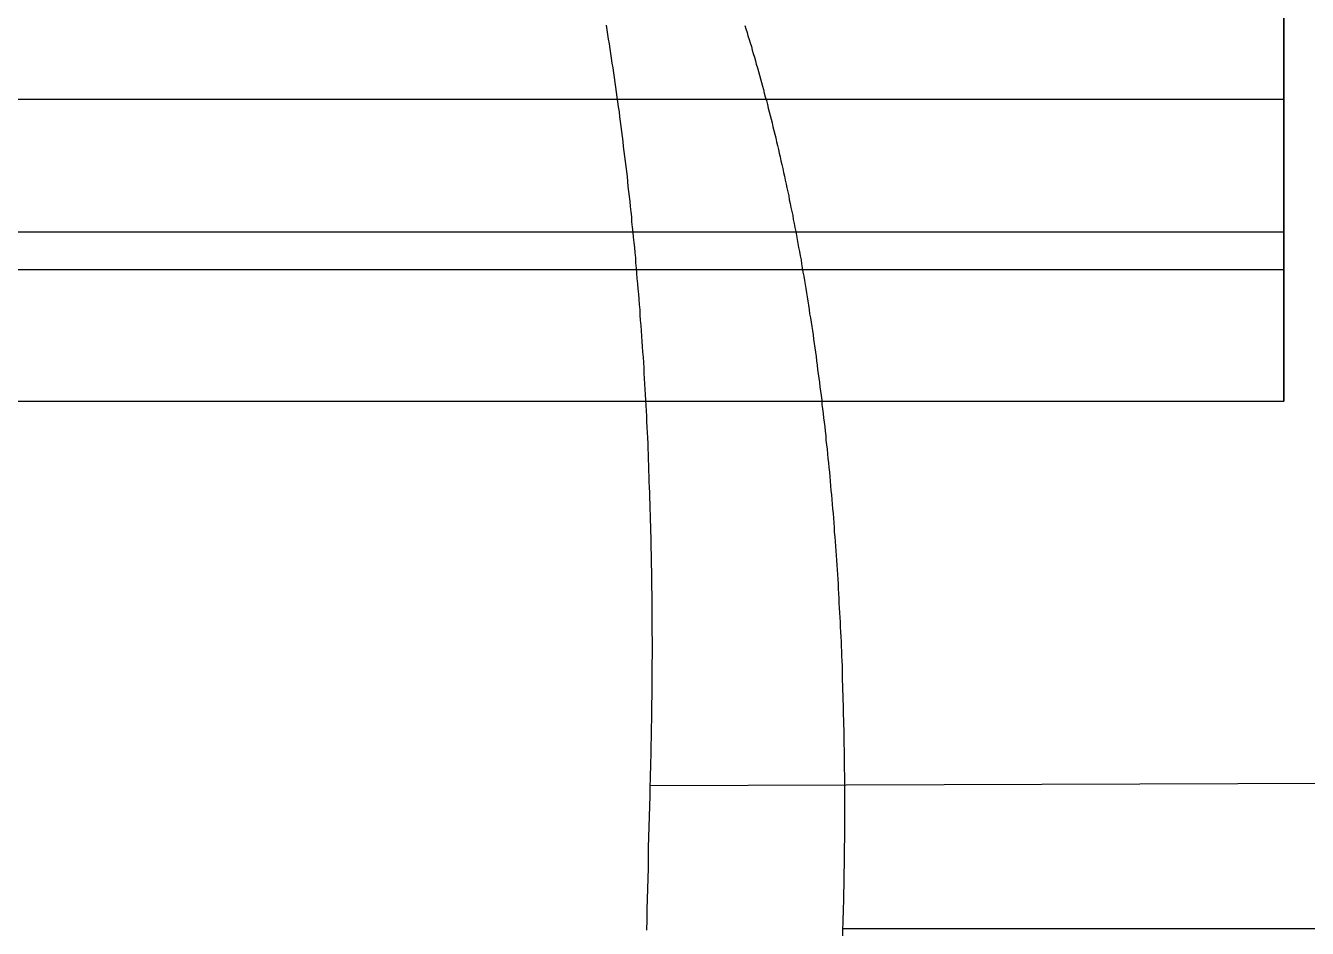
# Model space of a CAD drawing. Extents: x 0 to 702, y -13 to 12.
# Drawn here: x 694.321 to 698.477, y 5.58 to 8.507 of the extents above; entities that cross this region are included whole.
import ezdxf

# ---------------------------------------------------------------- set-up
doc = ezdxf.new("R2010")
doc.units = 0
doc.layers.get('0').update_dxf_attribs({"linetype": 'CONTINUOUS'})

# ---------------------------------------------------------------- blocks, each defined once
blk = doc.blocks.new('*U1')
for p, q in [((672.2, 8.2693, 11.7), (698.4, 8.2693, 11.7)), ((672.2, 7.29, 21.9142), (698.4, 7.29, 21.9142))]:
    blk.add_line(p, q)
at = {"extrusion": (0, 0.988768, 0.149458)}
for p, q in [((672.2, 8.2693, 11.7), (698.4, 8.2693, 11.7)), ((698.4, 7.7163, 15.3584), (698.4, 8.2693, 11.7)), ((672.2, 7.8391, 18.2817), (698.4, 7.8391, 18.2817)), ((698.4, 7.29, 21.9142), (698.4, 7.8391, 18.2817)), ((672.2, 7.7163, 15.3584), (698.4, 7.7163, 15.3584)), ((672.2, 7.29, 21.9142), (698.4, 7.29, 21.9142))]:
    blk.add_line(p, q, dxfattribs=at)
at = {"extrusion": (-1, 0, 0)}
for p, q in [((698.4, 7.7163, 15.3584), (698.4, 8.2693, 11.7)), ((698.4, 7.29, 21.9142), (698.4, 7.8391, 18.2817)), ((698.4, 7.8391, 18.2817), (698.4, 7.7163, 15.3584))]:
    blk.add_line(p, q, dxfattribs=at)
at = {"extrusion": (0, 0.99912, -0.041954)}
for p, q in [((672.2, 7.8391, 18.2817), (698.4, 7.8391, 18.2817)), ((698.4, 7.8391, 18.2817), (698.4, 7.7163, 15.3584)), ((672.2, 7.7163, 15.3584), (698.4, 7.7163, 15.3584))]:
    blk.add_line(p, q, dxfattribs=at)
at = {"extrusion": (1, 0, 0)}
blk.add_arc((-0.7647, 15.9879, 698.4), 10, 334.60938, 36.344, dxfattribs=at)
at = {"extrusion": (-1, 0, 0)}
blk.add_arc((0.7647, 15.9879, -698.4), 10, 143.656, 205.39062, dxfattribs=at)
blk = doc.blocks.new('*U4')
for p, q in [((696.346448, 6.0431, 1.501368), (702, 6.062989, 1.456217)), ((696.346448, 6.0431, 1.501368), (702, 6.062989, 1.456217)), ((696.970432, 5.57999, 2.552682), (702, 5.57999, 2.552682)), ((696.970432, 5.57999, 2.552682), (702, 5.57999, 2.552682))]:
    blk.add_line(p, q)
for points in [[(696.346, 6.0431, 1.50137), (696.347, 6.06241, 1.50989), (696.347, 6.08169, 1.51846), (696.348, 6.10094, 1.52707), (696.348, 6.12016, 1.53572), (696.349, 6.13936, 1.54441), (696.349, 6.15852, 1.55314), (696.349, 6.17767, 1.56192), (696.35, 6.19678, 1.57073), (696.35, 6.21586, 1.57959), (696.35, 6.23492, 1.58849), (696.351, 6.25395, 1.59742), (696.351, 6.27296, 1.6064), (696.351, 6.29193, 1.61543), (696.351, 6.31088, 1.62449), (696.352, 6.3298, 1.63359), (696.352, 6.34869, 1.64273), (696.352, 6.36756, 1.65192), (696.352, 6.3864, 1.66114), (696.352, 6.40521, 1.67041), (696.352, 6.42399, 1.67972), (696.352, 6.44274, 1.68907), (696.353, 6.46147, 1.69846), (696.353, 6.48017, 1.70789), (696.353, 6.49884, 1.71736), (696.353, 6.51749, 1.72688), (696.352, 6.53611, 1.73643), (696.352, 6.5547, 1.74603), (696.352, 6.57326, 1.75567), (696.352, 6.59179, 1.76534), (696.352, 6.6103, 1.77506), (696.352, 6.62878, 1.78482), (696.352, 6.64723, 1.79462), (696.352, 6.66566, 1.80446), (696.351, 6.68406, 1.81435), (696.351, 6.70243, 1.82427), (696.351, 6.72077, 1.83424), (696.351, 6.73908, 1.84424), (696.35, 6.75737, 1.85429), (696.35, 6.77563, 1.86438), (696.35, 6.79387, 1.8745), (696.349, 6.81207, 1.88467), (696.349, 6.83025, 1.89488), (696.349, 6.8484, 1.90514), (696.348, 6.86652, 1.91543), (696.348, 6.88462, 1.92576), (696.347, 6.90269, 1.93613), (696.347, 6.92073, 1.94655), (696.346, 6.93874, 1.957), (696.346, 6.95673, 1.9675), (696.345, 6.97469, 1.97804), (696.345, 6.99262, 1.98862), (696.344, 7.01053, 1.99924), (696.343, 7.0284, 2.0099), (696.343, 7.04625, 2.0206), (696.342, 7.06407, 2.03134), (696.342, 7.08187, 2.04212), (696.341, 7.09964, 2.05294), (696.34, 7.11738, 2.06381), (696.339, 7.13509, 2.07471), (696.339, 7.15277, 2.08566), (696.338, 7.17043, 2.09664), (696.337, 7.18806, 2.10767), (696.336, 7.20567, 2.11874), (696.335, 7.22324, 2.12985), (696.335, 7.24079, 2.141), (696.334, 7.25831, 2.15219), (696.333, 7.27581, 2.16342), (696.332, 7.29328, 2.17469), (696.331, 7.31071, 2.186), (696.33, 7.32813, 2.19735), (696.329, 7.34551, 2.20875), (696.328, 7.36287, 2.22018), (696.327, 7.3802, 2.23166), (696.326, 7.3975, 2.24317), (696.325, 7.41478, 2.25473), (696.324, 7.43203, 2.26633), (696.322, 7.44925, 2.27796), (696.321, 7.46645, 2.28964), (696.32, 7.48361, 2.30136), (696.319, 7.50075, 2.31312), (696.318, 7.51786, 2.32492), (696.317, 7.53495, 2.33676), (696.315, 7.55201, 2.34864), (696.314, 7.56904, 2.36056), (696.313, 7.58604, 2.37253), (696.311, 7.60302, 2.38453), (696.31, 7.61997, 2.39657), (696.309, 7.63689, 2.40866), (696.307, 7.65379, 2.42078), (696.306, 7.67065, 2.43295), (696.304, 7.68749, 2.44515), (696.303, 7.70431, 2.4574), (696.302, 7.72109, 2.46969), (696.3, 7.73785, 2.48202), (696.299, 7.75459, 2.49438), (696.297, 7.77129, 2.50679), (696.296, 7.78797, 2.51924), (696.294, 7.80462, 2.53173), (696.292, 7.82124, 2.54426), (696.291, 7.83784, 2.55683), (696.289, 7.85441, 2.56944), (696.287, 7.87095, 2.58209), (696.286, 7.88746, 2.59479), (696.284, 7.90395, 2.60752), (696.282, 7.92041, 2.62029), (696.281, 7.93685, 2.6331), (696.279, 7.95325, 2.64596), (696.277, 7.96963, 2.65885), (696.275, 7.98598, 2.67179), (696.273, 8.00231, 2.68476), (696.272, 8.01861, 2.69778), (696.27, 8.03488, 2.71083), (696.268, 8.05112, 2.72393), (696.266, 8.06734, 2.73706), (696.264, 8.08353, 2.75024), (696.262, 8.09969, 2.76346), (696.26, 8.11583, 2.77671), (696.258, 8.13194, 2.79001), (696.256, 8.14802, 2.80335), (696.254, 8.16407, 2.81673), (696.252, 8.1801, 2.83015), (696.25, 8.1961, 2.84361), (696.248, 8.21207, 2.85711), (696.246, 8.22802, 2.87065), (696.243, 8.24394, 2.88423), (696.241, 8.25983, 2.89785), (696.239, 8.2757, 2.91151), (696.237, 8.29154, 2.92521), (696.235, 8.30734, 2.93894), (696.232, 8.32311, 2.95271), (696.23, 8.33884, 2.96651), (696.228, 8.35453, 2.98035), (696.226, 8.37019, 2.99422), (696.223, 8.38581, 3.00812), (696.221, 8.40139, 3.02206), (696.218, 8.41694, 3.03602), (696.216, 8.43245, 3.05002), (696.214, 8.44792, 3.06405), (696.211, 8.46335, 3.07812), (696.209, 8.47875, 3.09222), (696.206, 8.49411, 3.10634), (696.204, 8.50943, 3.1205)], [(696.346, 6.0431, 1.50137), (696.347, 6.06241, 1.50989), (696.347, 6.08169, 1.51846), (696.348, 6.10094, 1.52707), (696.348, 6.12016, 1.53572), (696.349, 6.13936, 1.54441), (696.349, 6.15852, 1.55314), (696.349, 6.17767, 1.56192), (696.35, 6.19678, 1.57073), (696.35, 6.21586, 1.57959), (696.35, 6.23492, 1.58849), (696.351, 6.25395, 1.59742), (696.351, 6.27296, 1.6064), (696.351, 6.29193, 1.61543), (696.351, 6.31088, 1.62449), (696.352, 6.3298, 1.63359), (696.352, 6.34869, 1.64273), (696.352, 6.36756, 1.65192), (696.352, 6.3864, 1.66114), (696.352, 6.40521, 1.67041), (696.352, 6.42399, 1.67972), (696.352, 6.44274, 1.68907), (696.353, 6.46147, 1.69846), (696.353, 6.48017, 1.70789), (696.353, 6.49884, 1.71736), (696.353, 6.51749, 1.72688), (696.352, 6.53611, 1.73643), (696.352, 6.5547, 1.74603), (696.352, 6.57326, 1.75567), (696.352, 6.59179, 1.76534), (696.352, 6.6103, 1.77506), (696.352, 6.62878, 1.78482), (696.352, 6.64723, 1.79462), (696.352, 6.66566, 1.80446), (696.351, 6.68406, 1.81435), (696.351, 6.70243, 1.82427), (696.351, 6.72077, 1.83424), (696.351, 6.73908, 1.84424), (696.35, 6.75737, 1.85429), (696.35, 6.77563, 1.86438), (696.35, 6.79387, 1.8745), (696.349, 6.81207, 1.88467), (696.349, 6.83025, 1.89488), (696.349, 6.8484, 1.90514), (696.348, 6.86652, 1.91543), (696.348, 6.88462, 1.92576), (696.347, 6.90269, 1.93613), (696.347, 6.92073, 1.94655), (696.346, 6.93874, 1.957), (696.346, 6.95673, 1.9675), (696.345, 6.97469, 1.97804), (696.345, 6.99262, 1.98862), (696.344, 7.01053, 1.99924), (696.343, 7.0284, 2.0099), (696.343, 7.04625, 2.0206), (696.342, 7.06407, 2.03134), (696.342, 7.08187, 2.04212), (696.341, 7.09964, 2.05294), (696.34, 7.11738, 2.06381), (696.339, 7.13509, 2.07471), (696.339, 7.15277, 2.08566), (696.338, 7.17043, 2.09664), (696.337, 7.18806, 2.10767), (696.336, 7.20567, 2.11874), (696.335, 7.22324, 2.12985), (696.335, 7.24079, 2.141), (696.334, 7.25831, 2.15219), (696.333, 7.27581, 2.16342), (696.332, 7.29328, 2.17469), (696.331, 7.31071, 2.186), (696.33, 7.32813, 2.19735), (696.329, 7.34551, 2.20875), (696.328, 7.36287, 2.22018), (696.327, 7.3802, 2.23166), (696.326, 7.3975, 2.24317), (696.325, 7.41478, 2.25473), (696.324, 7.43203, 2.26633), (696.322, 7.44925, 2.27796), (696.321, 7.46645, 2.28964), (696.32, 7.48361, 2.30136), (696.319, 7.50075, 2.31312), (696.318, 7.51786, 2.32492), (696.317, 7.53495, 2.33676), (696.315, 7.55201, 2.34864), (696.314, 7.56904, 2.36056), (696.313, 7.58604, 2.37253), (696.311, 7.60302, 2.38453), (696.31, 7.61997, 2.39657), (696.309, 7.63689, 2.40866), (696.307, 7.65379, 2.42078), (696.306, 7.67065, 2.43295), (696.304, 7.68749, 2.44515), (696.303, 7.70431, 2.4574), (696.302, 7.72109, 2.46969), (696.3, 7.73785, 2.48202), (696.299, 7.75459, 2.49438), (696.297, 7.77129, 2.50679), (696.296, 7.78797, 2.51924), (696.294, 7.80462, 2.53173), (696.292, 7.82124, 2.54426), (696.291, 7.83784, 2.55683), (696.289, 7.85441, 2.56944), (696.287, 7.87095, 2.58209), (696.286, 7.88746, 2.59479), (696.284, 7.90395, 2.60752), (696.282, 7.92041, 2.62029), (696.281, 7.93685, 2.6331), (696.279, 7.95325, 2.64596), (696.277, 7.96963, 2.65885), (696.275, 7.98598, 2.67179), (696.273, 8.00231, 2.68476), (696.272, 8.01861, 2.69778), (696.27, 8.03488, 2.71083), (696.268, 8.05112, 2.72393), (696.266, 8.06734, 2.73706), (696.264, 8.08353, 2.75024), (696.262, 8.09969, 2.76346), (696.26, 8.11583, 2.77671), (696.258, 8.13194, 2.79001), (696.256, 8.14802, 2.80335), (696.254, 8.16407, 2.81673), (696.252, 8.1801, 2.83015), (696.25, 8.1961, 2.84361), (696.248, 8.21207, 2.85711), (696.246, 8.22802, 2.87065), (696.243, 8.24394, 2.88423), (696.241, 8.25983, 2.89785), (696.239, 8.2757, 2.91151), (696.237, 8.29154, 2.92521), (696.235, 8.30734, 2.93894), (696.232, 8.32311, 2.95271), (696.23, 8.33884, 2.96651), (696.228, 8.35453, 2.98035), (696.226, 8.37019, 2.99422), (696.223, 8.38581, 3.00812), (696.221, 8.40139, 3.02206), (696.218, 8.41694, 3.03602), (696.216, 8.43245, 3.05002), (696.214, 8.44792, 3.06405), (696.211, 8.46335, 3.07812), (696.209, 8.47875, 3.09222), (696.206, 8.49411, 3.10634), (696.204, 8.50943, 3.1205)], [(696.653, 8.50808, 4.79513), (696.656, 8.49676, 4.78113), (696.66, 8.48542, 4.76714), (696.663, 8.47404, 4.75319), (696.667, 8.46263, 4.73927), (696.67, 8.45119, 4.72537), (696.674, 8.43972, 4.71151), (696.677, 8.42823, 4.69768), (696.68, 8.4167, 4.68387), (696.684, 8.40514, 4.6701), (696.687, 8.39355, 4.65635), (696.69, 8.38194, 4.64264), (696.694, 8.37029, 4.62896), (696.697, 8.35862, 4.61531), (696.7, 8.34692, 4.60168), (696.704, 8.33518, 4.58808), (696.707, 8.32341, 4.57451), (696.71, 8.31162, 4.56097), (696.713, 8.29979, 4.54745), (696.716, 8.28793, 4.53396), (696.719, 8.27603, 4.5205), (696.723, 8.26411, 4.50706), (696.726, 8.25216, 4.49365), (696.729, 8.24017, 4.48027), (696.732, 8.22815, 4.46691), (696.735, 8.2161, 4.45358), (696.738, 8.20402, 4.44028), (696.741, 8.19191, 4.427), (696.744, 8.17976, 4.41375), (696.747, 8.16759, 4.40053), (696.75, 8.15538, 4.38734), (696.753, 8.14314, 4.37417), (696.756, 8.13088, 4.36103), (696.759, 8.11857, 4.34791), (696.762, 8.10624, 4.33483), (696.764, 8.09388, 4.32177), (696.767, 8.08148, 4.30874), (696.77, 8.06905, 4.29573), (696.773, 8.05659, 4.28275), (696.776, 8.0441, 4.2698), (696.778, 8.03158, 4.25688), (696.781, 8.01903, 4.24398), (696.784, 8.00644, 4.23111), (696.787, 7.99382, 4.21827), (696.789, 7.98117, 4.20545), (696.792, 7.96849, 4.19266), (696.795, 7.95578, 4.1799), (696.797, 7.94303, 4.16717), (696.8, 7.93026, 4.15446), (696.802, 7.91745, 4.14178), (696.805, 7.90461, 4.12913), (696.808, 7.89174, 4.1165), (696.81, 7.87883, 4.1039), (696.813, 7.8659, 4.09133), (696.815, 7.85293, 4.07879), (696.818, 7.83993, 4.06627), (696.82, 7.8269, 4.05379), (696.823, 7.81384, 4.04133), (696.825, 7.80074, 4.02889), (696.827, 7.78762, 4.01649), (696.83, 7.77446, 4.00411), (696.832, 7.76127, 3.99175), (696.835, 7.74804, 3.97943), (696.837, 7.73479, 3.96713), (696.839, 7.7215, 3.95487), (696.841, 7.70818, 3.94262), (696.844, 7.69483, 3.93041), (696.846, 7.68145, 3.91822), (696.848, 7.66803, 3.90606), (696.851, 7.65459, 3.89393), (696.853, 7.64111, 3.88183), (696.855, 7.62759, 3.86975), (696.857, 7.61405, 3.8577), (696.859, 7.60048, 3.84568), (696.861, 7.58687, 3.83369), (696.863, 7.57323, 3.82172), (696.866, 7.55956, 3.80978), (696.868, 7.54585, 3.79787), (696.87, 7.53211, 3.78599), (696.872, 7.51833, 3.77413), (696.874, 7.50452, 3.76229), (696.876, 7.49067, 3.75048), (696.878, 7.47678, 3.7387), (696.88, 7.46286, 3.72695), (696.882, 7.44891, 3.71522), (696.884, 7.43492, 3.70352), (696.885, 7.4209, 3.69184), (696.887, 7.40684, 3.6802), (696.889, 7.39275, 3.66858), (696.891, 7.37862, 3.65699), (696.893, 7.36446, 3.64542), (696.895, 7.35027, 3.63389), (696.896, 7.33605, 3.62238), (696.898, 7.32179, 3.6109), (696.9, 7.3075, 3.59945), (696.902, 7.29318, 3.58803), (696.903, 7.27883, 3.57664), (696.905, 7.26444, 3.56528), (696.907, 7.25002, 3.55395), (696.908, 7.23558, 3.54265), (696.91, 7.2211, 3.53138), (696.912, 7.20659, 3.52014), (696.913, 7.19205, 3.50893), (696.915, 7.17748, 3.49775), (696.916, 7.16288, 3.4866), (696.918, 7.14825, 3.47548), (696.92, 7.13359, 3.46439), (696.921, 7.1189, 3.45334), (696.922, 7.10418, 3.44232), (696.924, 7.08943, 3.43133), (696.925, 7.07465, 3.42037), (696.927, 7.05985, 3.40944), (696.928, 7.04502, 3.39855), (696.93, 7.03016, 3.38769), (696.931, 7.01527, 3.37686), (696.932, 7.00035, 3.36607), (696.934, 6.98541, 3.35531), (696.935, 6.97044, 3.34458), (696.936, 6.95544, 3.33389), (696.937, 6.94042, 3.32323), (696.939, 6.92537, 3.31261), (696.94, 6.9103, 3.30202), (696.941, 6.8952, 3.29147), (696.942, 6.88007, 3.28095), (696.943, 6.86492, 3.27046), (696.945, 6.84974, 3.26001), (696.946, 6.83454, 3.2496), (696.947, 6.81931, 3.23922), (696.948, 6.80406, 3.22888), (696.949, 6.78879, 3.21858), (696.95, 6.77349, 3.20831), (696.951, 6.75817, 3.19808), (696.952, 6.74282, 3.18789), (696.953, 6.72745, 3.17773), (696.954, 6.71206, 3.16761), (696.955, 6.69665, 3.15753), (696.956, 6.68121, 3.14748), (696.957, 6.66575, 3.13748), (696.958, 6.65027, 3.12751), (696.958, 6.63477, 3.11758), (696.959, 6.61925, 3.10769), (696.96, 6.6037, 3.09784), (696.961, 6.58814, 3.08802), (696.962, 6.57255, 3.07824), (696.962, 6.55694, 3.0685), (696.963, 6.5413, 3.0588), (696.964, 6.52565, 3.04913), (696.965, 6.50997, 3.0395), (696.965, 6.49427, 3.02991), (696.966, 6.47855, 3.02036), (696.966, 6.46281, 3.01084), (696.967, 6.44705, 3.00136), (696.968, 6.43126, 2.99192), (696.968, 6.41545, 2.98251), (696.969, 6.39962, 2.97314), (696.969, 6.38377, 2.96381), (696.97, 6.3679, 2.95452), (696.97, 6.352, 2.94527), (696.971, 6.33608, 2.93605), (696.971, 6.32014, 2.92687), (696.972, 6.30418, 2.91773), (696.972, 6.2882, 2.90862), (696.972, 6.27219, 2.89955), (696.973, 6.25616, 2.89052), (696.973, 6.24011, 2.88153), (696.974, 6.22404, 2.87257), (696.974, 6.20795, 2.86366), (696.974, 6.19183, 2.85477), (696.974, 6.17569, 2.84593), (696.975, 6.15953, 2.83713), (696.975, 6.14335, 2.82836), (696.975, 6.12715, 2.81963), (696.975, 6.11092, 2.81094), (696.975, 6.09467, 2.80228), (696.976, 6.0784, 2.79366), (696.976, 6.06211, 2.78508), (696.976, 6.04579, 2.77654), (696.976, 6.02946, 2.76804), (696.976, 6.0131, 2.75957), (696.976, 5.99672, 2.75114), (696.976, 5.98032, 2.74275), (696.976, 5.96389, 2.7344), (696.976, 5.94744, 2.72608), (696.976, 5.93097, 2.7178), (696.976, 5.91448, 2.70956), (696.976, 5.89797, 2.70136), (696.976, 5.88143, 2.69319), (696.976, 5.86487, 2.68506), (696.975, 5.84829, 2.67697), (696.975, 5.83169, 2.66892), (696.975, 5.81507, 2.66091), (696.975, 5.79842, 2.65293), (696.975, 5.78175, 2.64499), (696.974, 5.76506, 2.63709), (696.974, 5.74835, 2.62923), (696.974, 5.73161, 2.6214), (696.974, 5.71485, 2.61362), (696.973, 5.69807, 2.60587), (696.973, 5.68127, 2.59816), (696.973, 5.66445, 2.59048), (696.972, 5.6476, 2.58285), (696.972, 5.63073, 2.57525), (696.971, 5.61384, 2.56769), (696.971, 5.59693, 2.56017), (696.97, 5.57999, 2.55268)], [(696.653, 8.50808, 4.79513), (696.656, 8.49676, 4.78113), (696.66, 8.48542, 4.76714), (696.663, 8.47404, 4.75319), (696.667, 8.46263, 4.73927), (696.67, 8.45119, 4.72537), (696.674, 8.43972, 4.71151), (696.677, 8.42823, 4.69768), (696.68, 8.4167, 4.68387), (696.684, 8.40514, 4.6701), (696.687, 8.39355, 4.65635), (696.69, 8.38194, 4.64264), (696.694, 8.37029, 4.62896), (696.697, 8.35862, 4.61531), (696.7, 8.34692, 4.60168), (696.704, 8.33518, 4.58808), (696.707, 8.32341, 4.57451), (696.71, 8.31162, 4.56097), (696.713, 8.29979, 4.54745), (696.716, 8.28793, 4.53396), (696.719, 8.27603, 4.5205), (696.723, 8.26411, 4.50706), (696.726, 8.25216, 4.49365), (696.729, 8.24017, 4.48027), (696.732, 8.22815, 4.46691), (696.735, 8.2161, 4.45358), (696.738, 8.20402, 4.44028), (696.741, 8.19191, 4.427), (696.744, 8.17976, 4.41375), (696.747, 8.16759, 4.40053), (696.75, 8.15538, 4.38734), (696.753, 8.14314, 4.37417), (696.756, 8.13088, 4.36103), (696.759, 8.11857, 4.34791), (696.762, 8.10624, 4.33483), (696.764, 8.09388, 4.32177), (696.767, 8.08148, 4.30874), (696.77, 8.06905, 4.29573), (696.773, 8.05659, 4.28275), (696.776, 8.0441, 4.2698), (696.778, 8.03158, 4.25688), (696.781, 8.01903, 4.24398), (696.784, 8.00644, 4.23111), (696.787, 7.99382, 4.21827), (696.789, 7.98117, 4.20545), (696.792, 7.96849, 4.19266), (696.795, 7.95578, 4.1799), (696.797, 7.94303, 4.16717), (696.8, 7.93026, 4.15446), (696.802, 7.91745, 4.14178), (696.805, 7.90461, 4.12913), (696.808, 7.89174, 4.1165), (696.81, 7.87883, 4.1039), (696.813, 7.8659, 4.09133), (696.815, 7.85293, 4.07879), (696.818, 7.83993, 4.06627), (696.82, 7.8269, 4.05379), (696.823, 7.81384, 4.04133), (696.825, 7.80074, 4.02889), (696.827, 7.78762, 4.01649), (696.83, 7.77446, 4.00411), (696.832, 7.76127, 3.99175), (696.835, 7.74804, 3.97943), (696.837, 7.73479, 3.96713), (696.839, 7.7215, 3.95487), (696.841, 7.70818, 3.94262), (696.844, 7.69483, 3.93041), (696.846, 7.68145, 3.91822), (696.848, 7.66803, 3.90606), (696.851, 7.65459, 3.89393), (696.853, 7.64111, 3.88183), (696.855, 7.62759, 3.86975), (696.857, 7.61405, 3.8577), (696.859, 7.60048, 3.84568), (696.861, 7.58687, 3.83369), (696.863, 7.57323, 3.82172), (696.866, 7.55956, 3.80978), (696.868, 7.54585, 3.79787), (696.87, 7.53211, 3.78599), (696.872, 7.51833, 3.77413), (696.874, 7.50452, 3.76229), (696.876, 7.49067, 3.75048), (696.878, 7.47678, 3.7387), (696.88, 7.46286, 3.72695), (696.882, 7.44891, 3.71522), (696.884, 7.43492, 3.70352), (696.885, 7.4209, 3.69184), (696.887, 7.40684, 3.6802), (696.889, 7.39275, 3.66858), (696.891, 7.37862, 3.65699), (696.893, 7.36446, 3.64542), (696.895, 7.35027, 3.63389), (696.896, 7.33605, 3.62238), (696.898, 7.32179, 3.6109), (696.9, 7.3075, 3.59945), (696.902, 7.29318, 3.58803), (696.903, 7.27883, 3.57664), (696.905, 7.26444, 3.56528), (696.907, 7.25002, 3.55395), (696.908, 7.23558, 3.54265), (696.91, 7.2211, 3.53138), (696.912, 7.20659, 3.52014), (696.913, 7.19205, 3.50893), (696.915, 7.17748, 3.49775), (696.916, 7.16288, 3.4866), (696.918, 7.14825, 3.47548), (696.92, 7.13359, 3.46439), (696.921, 7.1189, 3.45334), (696.922, 7.10418, 3.44232), (696.924, 7.08943, 3.43133), (696.925, 7.07465, 3.42037), (696.927, 7.05985, 3.40944), (696.928, 7.04502, 3.39855), (696.93, 7.03016, 3.38769), (696.931, 7.01527, 3.37686), (696.932, 7.00035, 3.36607), (696.934, 6.98541, 3.35531), (696.935, 6.97044, 3.34458), (696.936, 6.95544, 3.33389), (696.937, 6.94042, 3.32323), (696.939, 6.92537, 3.31261), (696.94, 6.9103, 3.30202), (696.941, 6.8952, 3.29147), (696.942, 6.88007, 3.28095), (696.943, 6.86492, 3.27046), (696.945, 6.84974, 3.26001), (696.946, 6.83454, 3.2496), (696.947, 6.81931, 3.23922), (696.948, 6.80406, 3.22888), (696.949, 6.78879, 3.21858), (696.95, 6.77349, 3.20831), (696.951, 6.75817, 3.19808), (696.952, 6.74282, 3.18789), (696.953, 6.72745, 3.17773), (696.954, 6.71206, 3.16761), (696.955, 6.69665, 3.15753), (696.956, 6.68121, 3.14748), (696.957, 6.66575, 3.13748), (696.958, 6.65027, 3.12751), (696.958, 6.63477, 3.11758), (696.959, 6.61925, 3.10769), (696.96, 6.6037, 3.09784), (696.961, 6.58814, 3.08802), (696.962, 6.57255, 3.07824), (696.962, 6.55694, 3.0685), (696.963, 6.5413, 3.0588), (696.964, 6.52565, 3.04913), (696.965, 6.50997, 3.0395), (696.965, 6.49427, 3.02991), (696.966, 6.47855, 3.02036), (696.966, 6.46281, 3.01084), (696.967, 6.44705, 3.00136), (696.968, 6.43126, 2.99192), (696.968, 6.41545, 2.98251), (696.969, 6.39962, 2.97314), (696.969, 6.38377, 2.96381), (696.97, 6.3679, 2.95452), (696.97, 6.352, 2.94527), (696.971, 6.33608, 2.93605), (696.971, 6.32014, 2.92687), (696.972, 6.30418, 2.91773), (696.972, 6.2882, 2.90862), (696.972, 6.27219, 2.89955), (696.973, 6.25616, 2.89052), (696.973, 6.24011, 2.88153), (696.974, 6.22404, 2.87257), (696.974, 6.20795, 2.86366), (696.974, 6.19183, 2.85477), (696.974, 6.17569, 2.84593), (696.975, 6.15953, 2.83713), (696.975, 6.14335, 2.82836), (696.975, 6.12715, 2.81963), (696.975, 6.11092, 2.81094), (696.975, 6.09467, 2.80228), (696.976, 6.0784, 2.79366), (696.976, 6.06211, 2.78508), (696.976, 6.04579, 2.77654), (696.976, 6.02946, 2.76804), (696.976, 6.0131, 2.75957), (696.976, 5.99672, 2.75114), (696.976, 5.98032, 2.74275), (696.976, 5.96389, 2.7344), (696.976, 5.94744, 2.72608), (696.976, 5.93097, 2.7178), (696.976, 5.91448, 2.70956), (696.976, 5.89797, 2.70136), (696.976, 5.88143, 2.69319), (696.976, 5.86487, 2.68506), (696.975, 5.84829, 2.67697), (696.975, 5.83169, 2.66892), (696.975, 5.81507, 2.66091), (696.975, 5.79842, 2.65293), (696.975, 5.78175, 2.64499), (696.974, 5.76506, 2.63709), (696.974, 5.74835, 2.62923), (696.974, 5.73161, 2.6214), (696.974, 5.71485, 2.61362), (696.973, 5.69807, 2.60587), (696.973, 5.68127, 2.59816), (696.973, 5.66445, 2.59048), (696.972, 5.6476, 2.58285), (696.972, 5.63073, 2.57525), (696.971, 5.61384, 2.56769), (696.971, 5.59693, 2.56017), (696.97, 5.57999, 2.55268)], [(696.335, 5.57408, 1.30289), (696.336, 5.60771, 1.31659), (696.336, 5.64131, 1.33036), (696.337, 5.6749, 1.34421), (696.338, 5.70847, 1.35813), (696.339, 5.74202, 1.37213), (696.34, 5.77555, 1.38619), (696.34, 5.80906, 1.40033), (696.341, 5.84255, 1.41455), (696.342, 5.87603, 1.42883), (696.343, 5.90948, 1.4432), (696.344, 5.94291, 1.45763), (696.345, 5.97633, 1.47214), (696.346, 6.00972, 1.48671), (696.346, 6.0431, 1.50137)], [(696.335, 5.57408, 1.30289), (696.336, 5.60771, 1.31659), (696.336, 5.64131, 1.33036), (696.337, 5.6749, 1.34421), (696.338, 5.70847, 1.35813), (696.339, 5.74202, 1.37213), (696.34, 5.77555, 1.38619), (696.34, 5.80906, 1.40033), (696.341, 5.84255, 1.41455), (696.342, 5.87603, 1.42883), (696.343, 5.90948, 1.4432), (696.344, 5.94291, 1.45763), (696.345, 5.97633, 1.47214), (696.346, 6.00972, 1.48671), (696.346, 6.0431, 1.50137)], [(696.97, 5.57999, 2.55268), (696.97, 5.5488, 2.53898)], [(696.97, 5.57999, 2.55268), (696.97, 5.5488, 2.53898)]]:
    blk.add_polyline3d(points)

msp = doc.modelspace()

# ---------------------------------------------------------------- block references
for name in ['*U4', '*U1']:
    msp.add_blockref(name, (0, 0))

doc.saveas('drawing.dxf')
